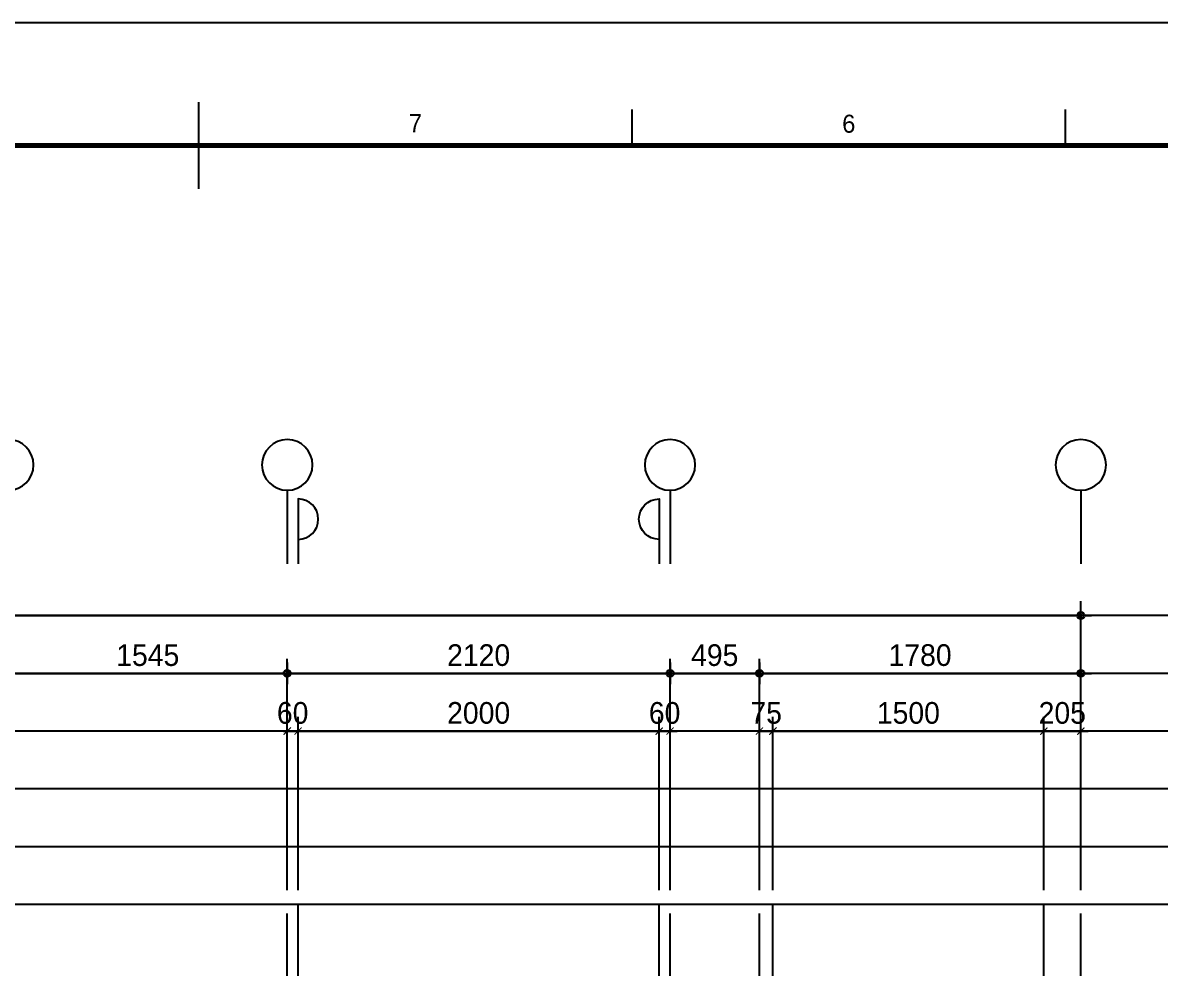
# Model space of a CAD drawing. Header units: millimetres. Extents: x 0 to 92204, y -190080 to 23760.
# Drawn here: x 15865 to 22165, y 18524 to 23760 of the extents above; entities that cross this region are included whole.
import ezdxf
from ezdxf.enums import TextEntityAlignment as Align

# ---------------------------------------------------------------- set-up
doc = ezdxf.new("R2010")
doc.units = ezdxf.units.MM
doc.header["$LTSCALE"] = 100
doc.linetypes.add('AUDIT_D_220706163347-0', pattern=[0])
doc.linetypes.add('CEN', pattern=[62, 60, -1, 0, -1])
doc.layers.get('defpoints').update_dxf_attribs({"color": 139})
for name, color, linetype in [('A-치수', 7, 'AUDIT_D_220706163347-0'), ('AA-BORD-FORM', 7, 'Continuous'), ('AA-BORD-TEXT', 3, 'Continuous'), ('AA-XXXX-DIMS', 7, 'Continuous'), ('CEN_CON', 1, 'CEN'), ('DIM', 7, 'AUDIT_D_220706163347-0')]:
    doc.layers.add(name, color=color, linetype=linetype)
doc.layers.add('AA-XXXX-MC', color=153, linetype='AUDIT_D_220706163347-0', plot=False)
doc.styles.add('HAUD01', font='Dotum.ttf')
doc.styles.add('맑은고딕', font='malgun.ttf', dxfattribs={"width": 0.9})
doc.dimstyles.new('DIM_40', dxfattribs={"dimscale": 40, "dimtxt": 3, "dimasz": 1, "dimexe": 2, "dimexo": 2, "dimgap": 1, "dimtad": 1, "dimdec": 0, "dimzin": 0, "dimdsep": 46, "dimtxsty": '맑은고딕', "dimblk1": 'DIMDOT', "dimblk2": 'DIMDOT', "dimsah": 1, "dimcen": 0.09, "dimdle": 2, "dimclrd": 7, "dimclre": 7, "dimclrt": 3, "dimadec": 0, "dimazin": 0, "dimtfac": 1, "dimtdec": 0, "dimtix": 1, "dimtmove": 2, "dimatfit": 3, "dimldrblk": 'DIMDOT', "dimfxl": 2, "dimtolj": 1, "dimtzin": 0, "dimarcsym": 0})
doc.dimstyles.new('MCDIM_40', dxfattribs={"dimscale": 40, "dimtxt": 3, "dimasz": 1, "dimexe": 2, "dimexo": 2, "dimgap": 1, "dimtad": 1, "dimdec": 0, "dimzin": 0, "dimdsep": 46, "dimtxsty": '맑은고딕', "dimblk1": 'ARCHTICK', "dimblk2": 'ARCHTICK', "dimsah": 1, "dimcen": 0.09, "dimdle": 2, "dimclrd": 7, "dimclre": 7, "dimclrt": 3, "dimadec": 0, "dimazin": 0, "dimtfac": 1, "dimtdec": 0, "dimtix": 1, "dimtmove": 2, "dimatfit": 3, "dimldrblk": 'ARCHTICK', "dimfxl": 1, "dimtolj": 1, "dimtzin": 0, "dimarcsym": 0})

# ---------------------------------------------------------------- blocks, each defined once
blk = doc.blocks.new('_ArchTick')
at = {"color": 0, "linetype": 'ByBlock', "const_width": 0.15}
blk.add_lwpolyline([(-0.5, -0.5), (0.5, 0.5)], dxfattribs=at)
blk = doc.blocks.new('*D2871')
at = {"layer": 'defpoints', "color": 0, "transparency": 16777216}
for p in [(17390, -3922.9), (17330, -4882.9), (17390, -4882.9)]:
    blk.add_point(p, dxfattribs=at)
at = {"layer": 'DIM', "color": 7, "lineweight": -2, "transparency": 16777216}
for p, q in [((17330, -4802.9), (17330, -3842.9)), ((17390, -4802.9), (17390, -3842.9)), ((17330, -3922.9), (17290, -3922.9)), ((17330, -3922.9), (17390, -3922.9)), ((17390, -3922.9), (17430, -3922.9))]:
    blk.add_line(p, q, dxfattribs=at)
at = {"layer": 'DIM', "color": 7, "lineweight": -2, "transparency": 16777216, "xscale": 40, "yscale": 40, "zscale": 40}
blk.add_blockref('_ArchTick', (17330, -3922.9), dxfattribs=at)
at = {"layer": 'DIM', "color": 7, "lineweight": -2, "transparency": 16777216, "xscale": 40, "yscale": 40, "zscale": 40, "rotation": 180}
blk.add_blockref('_ArchTick', (17390, -3922.9), dxfattribs=at)
at = {"layer": 'DIM', "color": 3, "transparency": 16777216, "insert": (17360, -3822.8), "char_height": 120, "attachment_point": 5, "style": 'HAUD01'}
blk.add_mtext('\\A1;60', dxfattribs=at)
blk = doc.blocks.new('*D2872')
at = {"layer": 'defpoints', "color": 0, "transparency": 16777216}
for p in [(19390, -3922.9), (17390, -4882.9), (19390, -4882.9)]:
    blk.add_point(p, dxfattribs=at)
at = {"layer": 'DIM', "color": 7, "lineweight": -2, "transparency": 16777216}
for p, q in [((17390, -4802.9), (17390, -3842.9)), ((19390, -4802.9), (19390, -3842.9)), ((17310, -3922.9), (19470, -3922.9))]:
    blk.add_line(p, q, dxfattribs=at)
at = {"layer": 'DIM', "color": 7, "lineweight": -2, "transparency": 16777216, "xscale": 40, "yscale": 40, "zscale": 40, "rotation": 180}
blk.add_blockref('_ArchTick', (17390, -3922.9), dxfattribs=at)
at = {"layer": 'DIM', "color": 7, "lineweight": -2, "transparency": 16777216, "xscale": 40, "yscale": 40, "zscale": 40}
blk.add_blockref('_ArchTick', (19390, -3922.9), dxfattribs=at)
at = {"layer": 'DIM', "color": 3, "transparency": 16777216, "insert": (18390, -3822.8), "char_height": 120, "attachment_point": 5, "style": 'HAUD01'}
blk.add_mtext('\\A1;2000', dxfattribs=at)
blk = doc.blocks.new('*D2873')
at = {"layer": 'defpoints', "color": 0, "transparency": 16777216}
for p in [(19450, -3922.9), (19390, -4882.9), (19450, -4882.9)]:
    blk.add_point(p, dxfattribs=at)
at = {"layer": 'DIM', "color": 7, "lineweight": -2, "transparency": 16777216}
for p, q in [((19390, -4802.9), (19390, -3842.9)), ((19450, -4802.9), (19450, -3842.9)), ((19390, -3922.9), (19350, -3922.9)), ((19390, -3922.9), (19450, -3922.9)), ((19450, -3922.9), (19490, -3922.9))]:
    blk.add_line(p, q, dxfattribs=at)
at = {"layer": 'DIM', "color": 7, "lineweight": -2, "transparency": 16777216, "xscale": 40, "yscale": 40, "zscale": 40}
blk.add_blockref('_ArchTick', (19390, -3922.9), dxfattribs=at)
at = {"layer": 'DIM', "color": 7, "lineweight": -2, "transparency": 16777216, "xscale": 40, "yscale": 40, "zscale": 40, "rotation": 180}
blk.add_blockref('_ArchTick', (19450, -3922.9), dxfattribs=at)
at = {"layer": 'DIM', "color": 3, "transparency": 16777216, "insert": (19420, -3822.8), "char_height": 120, "attachment_point": 5, "style": 'HAUD01'}
blk.add_mtext('\\A1;60', dxfattribs=at)
blk = doc.blocks.new('중심')
at = {"layer": 'DIM'}
blk.add_line((-350, 0), (0, 0), dxfattribs=at)
blk.add_circle((-470, 0), 120, dxfattribs=at)
blk = doc.blocks.new('DIMDOT')
at = {"layer": 'AA-XXXX-DIMS'}
for p, q in [((-1.5, 0), (1.5, 0)), ((0, -1.5), (0, 1.5))]:
    blk.add_line(p, q, dxfattribs=at)
for radius in [0.5, 0.25]:
    blk.add_circle((0, 0), radius, dxfattribs=at)
blk = doc.blocks.new('*D2999')
at = {"layer": 'defpoints', "color": 0, "transparency": 16777216}
for p in [(21725, -3282.9), (7695, -4882.9), (21725, -4882.9)]:
    blk.add_point(p, dxfattribs=at)
at = {"layer": 'DIM', "color": 7, "lineweight": -2, "transparency": 16777216}
for p, q in [((7695, -4802.9), (7695, -3202.9)), ((21725, -4802.9), (21725, -3202.9)), ((7735, -3282.9), (21685, -3282.9))]:
    blk.add_line(p, q, dxfattribs=at)
at = {"layer": 'DIM', "color": 7, "lineweight": -2, "transparency": 16777216, "xscale": 40, "yscale": 40, "zscale": 40, "rotation": 180}
blk.add_blockref('DIMDOT', (7695, -3282.9), dxfattribs=at)
at = {"layer": 'DIM', "color": 7, "lineweight": -2, "transparency": 16777216, "xscale": 40, "yscale": 40, "zscale": 40}
blk.add_blockref('DIMDOT', (21725, -3282.9), dxfattribs=at)
at = {"layer": 'DIM', "color": 3, "transparency": 16777216, "insert": (14710, -3182.8), "char_height": 120, "attachment_point": 5, "style": 'HAUD01'}
blk.add_mtext('\\A1;14030', dxfattribs=at)
blk = doc.blocks.new('*D3003')
at = {"layer": 'defpoints', "color": 0, "transparency": 16777216}
for p in [(17330, -3602.9), (15785, -4882.9), (17330, -4882.9)]:
    blk.add_point(p, dxfattribs=at)
at = {"layer": 'DIM', "color": 7, "lineweight": -2, "transparency": 16777216}
for p, q in [((15785, -4802.9), (15785, -3522.9)), ((17330, -4802.9), (17330, -3522.9)), ((15825, -3602.9), (17290, -3602.9))]:
    blk.add_line(p, q, dxfattribs=at)
at = {"layer": 'DIM', "color": 7, "lineweight": -2, "transparency": 16777216, "xscale": 40, "yscale": 40, "zscale": 40, "rotation": 180}
blk.add_blockref('DIMDOT', (15785, -3602.9), dxfattribs=at)
at = {"layer": 'DIM', "color": 7, "lineweight": -2, "transparency": 16777216, "xscale": 40, "yscale": 40, "zscale": 40}
blk.add_blockref('DIMDOT', (17330, -3602.9), dxfattribs=at)
at = {"layer": 'DIM', "color": 3, "transparency": 16777216, "insert": (16557.5, -3502.8), "char_height": 120, "attachment_point": 5, "style": 'HAUD01'}
blk.add_mtext('\\A1;1545', dxfattribs=at)
blk = doc.blocks.new('*D3004')
at = {"layer": 'defpoints', "color": 0, "transparency": 16777216}
for p in [(19450, -3602.9), (17330, -4882.9), (19450, -4882.9)]:
    blk.add_point(p, dxfattribs=at)
at = {"layer": 'DIM', "color": 7, "lineweight": -2, "transparency": 16777216}
for p, q in [((17330, -4802.9), (17330, -3522.9)), ((19450, -4802.9), (19450, -3522.9)), ((17370, -3602.9), (19410, -3602.9))]:
    blk.add_line(p, q, dxfattribs=at)
at = {"layer": 'DIM', "color": 7, "lineweight": -2, "transparency": 16777216, "xscale": 40, "yscale": 40, "zscale": 40, "rotation": 180}
blk.add_blockref('DIMDOT', (17330, -3602.9), dxfattribs=at)
at = {"layer": 'DIM', "color": 7, "lineweight": -2, "transparency": 16777216, "xscale": 40, "yscale": 40, "zscale": 40}
blk.add_blockref('DIMDOT', (19450, -3602.9), dxfattribs=at)
at = {"layer": 'DIM', "color": 3, "transparency": 16777216, "insert": (18390, -3502.8), "char_height": 120, "attachment_point": 5, "style": 'HAUD01'}
blk.add_mtext('\\A1;2120', dxfattribs=at)
blk = doc.blocks.new('*D3005')
at = {"layer": 'defpoints', "color": 0, "transparency": 16777216}
for p in [(19945, -3602.9), (19450, -4882.9), (19945, -4882.9)]:
    blk.add_point(p, dxfattribs=at)
at = {"layer": 'DIM', "color": 7, "lineweight": -2, "transparency": 16777216}
for p, q in [((19450, -4802.9), (19450, -3522.9)), ((19945, -4802.9), (19945, -3522.9)), ((19490, -3602.9), (19905, -3602.9))]:
    blk.add_line(p, q, dxfattribs=at)
at = {"layer": 'DIM', "color": 7, "lineweight": -2, "transparency": 16777216, "xscale": 40, "yscale": 40, "zscale": 40, "rotation": 180}
blk.add_blockref('DIMDOT', (19450, -3602.9), dxfattribs=at)
at = {"layer": 'DIM', "color": 7, "lineweight": -2, "transparency": 16777216, "xscale": 40, "yscale": 40, "zscale": 40}
blk.add_blockref('DIMDOT', (19945, -3602.9), dxfattribs=at)
at = {"layer": 'DIM', "color": 3, "transparency": 16777216, "insert": (19697.5, -3502.8), "char_height": 120, "attachment_point": 5, "style": 'HAUD01'}
blk.add_mtext('\\A1;495', dxfattribs=at)
blk = doc.blocks.new('*D3006')
at = {"layer": 'defpoints', "color": 0, "transparency": 16777216}
for p in [(21725, -3602.9), (19945, -4882.9), (21725, -4882.9)]:
    blk.add_point(p, dxfattribs=at)
at = {"layer": 'DIM', "color": 7, "lineweight": -2, "transparency": 16777216}
for p, q in [((19945, -4802.9), (19945, -3522.9)), ((21725, -4802.9), (21725, -3522.9)), ((19985, -3602.9), (21685, -3602.9))]:
    blk.add_line(p, q, dxfattribs=at)
at = {"layer": 'DIM', "color": 7, "lineweight": -2, "transparency": 16777216, "xscale": 40, "yscale": 40, "zscale": 40, "rotation": 180}
blk.add_blockref('DIMDOT', (19945, -3602.9), dxfattribs=at)
at = {"layer": 'DIM', "color": 7, "lineweight": -2, "transparency": 16777216, "xscale": 40, "yscale": 40, "zscale": 40}
blk.add_blockref('DIMDOT', (21725, -3602.9), dxfattribs=at)
at = {"layer": 'DIM', "color": 3, "transparency": 16777216, "insert": (20835, -3502.8), "char_height": 120, "attachment_point": 5, "style": 'HAUD01'}
blk.add_mtext('\\A1;1780', dxfattribs=at)
blk = doc.blocks.new('*D2493')
at = {"layer": 'defpoints', "color": 0, "transparency": 16777216}
for p in [(20020, -3922.9), (19945, -4882.9), (20020, -4882.9)]:
    blk.add_point(p, dxfattribs=at)
at = {"layer": 'DIM', "color": 7, "lineweight": -2, "transparency": 16777216}
for p, q in [((19945, -4802.9), (19945, -3842.9)), ((20020, -4802.9), (20020, -3842.9)), ((19945, -3922.9), (19905, -3922.9)), ((19945, -3922.9), (20020, -3922.9)), ((20020, -3922.9), (20060, -3922.9))]:
    blk.add_line(p, q, dxfattribs=at)
at = {"layer": 'DIM', "color": 7, "lineweight": -2, "transparency": 16777216, "xscale": 40, "yscale": 40, "zscale": 40}
blk.add_blockref('_ArchTick', (19945, -3922.9), dxfattribs=at)
at = {"layer": 'DIM', "color": 7, "lineweight": -2, "transparency": 16777216, "xscale": 40, "yscale": 40, "zscale": 40, "rotation": 180}
blk.add_blockref('_ArchTick', (20020, -3922.9), dxfattribs=at)
at = {"layer": 'DIM', "color": 3, "transparency": 16777216, "insert": (19982.5, -3822.8), "char_height": 120, "attachment_point": 5, "style": 'HAUD01'}
blk.add_mtext('\\A1;75', dxfattribs=at)
blk = doc.blocks.new('*D2494')
at = {"layer": 'defpoints', "color": 0, "transparency": 16777216}
for p in [(21520, -3922.9), (20020, -4882.9), (21520, -4882.9)]:
    blk.add_point(p, dxfattribs=at)
at = {"layer": 'DIM', "color": 7, "lineweight": -2, "transparency": 16777216}
for p, q in [((20020, -4802.9), (20020, -3842.9)), ((21520, -4802.9), (21520, -3842.9)), ((19940, -3922.9), (21600, -3922.9))]:
    blk.add_line(p, q, dxfattribs=at)
at = {"layer": 'DIM', "color": 7, "lineweight": -2, "transparency": 16777216, "xscale": 40, "yscale": 40, "zscale": 40, "rotation": 180}
blk.add_blockref('_ArchTick', (20020, -3922.9), dxfattribs=at)
at = {"layer": 'DIM', "color": 7, "lineweight": -2, "transparency": 16777216, "xscale": 40, "yscale": 40, "zscale": 40}
blk.add_blockref('_ArchTick', (21520, -3922.9), dxfattribs=at)
at = {"layer": 'DIM', "color": 3, "transparency": 16777216, "insert": (20770, -3822.8), "char_height": 120, "attachment_point": 5, "style": 'HAUD01'}
blk.add_mtext('\\A1;1500', dxfattribs=at)
blk = doc.blocks.new('*D2495')
at = {"layer": 'defpoints', "color": 0, "transparency": 16777216}
for p in [(21725, -3922.9), (21520, -4882.9), (21725, -4882.9)]:
    blk.add_point(p, dxfattribs=at)
at = {"layer": 'DIM', "color": 7, "lineweight": -2, "transparency": 16777216}
for p, q in [((21520, -4802.9), (21520, -3842.9)), ((21725, -4802.9), (21725, -3842.9)), ((21520, -3922.9), (21480, -3922.9)), ((21520, -3922.9), (21725, -3922.9)), ((21725, -3922.9), (21765, -3922.9))]:
    blk.add_line(p, q, dxfattribs=at)
at = {"layer": 'DIM', "color": 7, "lineweight": -2, "transparency": 16777216, "xscale": 40, "yscale": 40, "zscale": 40}
blk.add_blockref('_ArchTick', (21520, -3922.9), dxfattribs=at)
at = {"layer": 'DIM', "color": 7, "lineweight": -2, "transparency": 16777216, "xscale": 40, "yscale": 40, "zscale": 40, "rotation": 180}
blk.add_blockref('_ArchTick', (21725, -3922.9), dxfattribs=at)
at = {"layer": 'DIM', "color": 3, "transparency": 16777216, "insert": (21622.5, -3822.8), "char_height": 120, "attachment_point": 5, "style": 'HAUD01'}
blk.add_mtext('\\A1;205', dxfattribs=at)
blk = doc.blocks.new('XR-FORM 청주월명')
at = {"layer": 'AA-BORD-FORM', "color": 2}
for p, q in [((421, 571), (421, 583)), ((481, 577), (481, 582)), ((541, 577), (541, 582))]:
    blk.add_line(p, q, dxfattribs=at)
at = {"layer": 'AA-BORD-FORM', "color": 1}
blk.add_lwpolyline([(0, 0), (841, 0), (841, 594), (0, 594)], close=True, dxfattribs=at)
at = {"layer": 'AA-BORD-FORM', "color": 2, "const_width": 0.682}
blk.add_lwpolyline([(21, 17), (21, 577), (821, 577), (821, 17)], close=True, dxfattribs=at)
at = {"layer": 'AA-BORD-TEXT', "color": 7, "style": 'HAUD01'}
for s, p in [('7', (451, 580.1)), ('6', (511, 580.02))]:
    blk.add_text(s, height=2.5, dxfattribs=at).set_placement(p, align=Align.MIDDLE_CENTER)
blk = doc.blocks.new('DIM-1108')
at = {"layer": 'DIM'}
for points in [[(17390, -2861.1, 1), (17390, -2637.1), (17390, -2997.1)], [(19390, -2861.1, -1), (19390, -2637.1), (19390, -2997.1)]]:
    blk.add_lwpolyline(points, format="xyb", dxfattribs=at)
at = {"layer": 'A-치수', "xscale": -1.166666666666676, "yscale": 1.166666666666676, "zscale": 1.166666666666666, "rotation": 90}
for p in [(15785, -2997.1), (17330, -2997.1), (19450, -2997.1), (21725, -2997.1)]:
    blk.add_blockref('중심', p, dxfattribs=at)
at = {"layer": 'DIM'}
for base, p1, p2, dimstyle, override, picture, middle in [((21725, -3282.9), (7695, -4882.9), (21725, -4882.9), 'DIM_40', {"dimscale": 40, "dimtxsty": 'HAUD01'}, '*D2999', (14710, -3182.8)), ((17330, -3602.9), (15785, -4882.9), (17330, -4882.9), 'DIM_40', {"dimscale": 40, "dimtxsty": 'HAUD01'}, '*D3003', (16557.5, -3502.8)), ((19450, -3602.9), (17330, -4882.9), (19450, -4882.9), 'DIM_40', {"dimscale": 40, "dimtxsty": 'HAUD01'}, '*D3004', (18390, -3502.8)), ((19945, -3602.9), (19450, -4882.9), (19945, -4882.9), 'DIM_40', {"dimscale": 40, "dimtxsty": 'HAUD01'}, '*D3005', (19697.5, -3502.8)), ((21725, -3602.9), (19945, -4882.9), (21725, -4882.9), 'DIM_40', {"dimscale": 40, "dimtxsty": 'HAUD01'}, '*D3006', (20835, -3502.8)), ((17390, -3922.9), (17330, -4882.9), (17390, -4882.9), 'MCDIM_40', {"dimtxsty": 'HAUD01'}, '*D2871', (17360, -3822.8)), ((19390, -3922.9), (17390, -4882.9), (19390, -4882.9), 'MCDIM_40', {"dimtxsty": 'HAUD01'}, '*D2872', (18390, -3822.8)), ((19450, -3922.9), (19390, -4882.9), (19450, -4882.9), 'MCDIM_40', {"dimtxsty": 'HAUD01'}, '*D2873', (19420, -3822.8)), ((20020, -3922.9), (19945, -4882.9), (20020, -4882.9), 'MCDIM_40', {"dimtxsty": 'HAUD01'}, '*D2493', (19982.5, -3822.8)), ((21520, -3922.9), (20020, -4882.9), (21520, -4882.9), 'MCDIM_40', {"dimtxsty": 'HAUD01'}, '*D2494', (20770, -3822.8)), ((21725, -3922.9), (21520, -4882.9), (21725, -4882.9), 'MCDIM_40', {"dimtxsty": 'HAUD01'}, '*D2495', (21622.5, -3822.8))]:
    dim = blk.add_linear_dim(base=base, p1=p1, p2=p2, dimstyle=dimstyle, override=override, dxfattribs=at)
    dim.commit()
    dim.dimension.update_dxf_attribs({"geometry": picture, "text_midpoint": middle})

msp = doc.modelspace()

# ---------------------------------------------------------------- linework, layer by layer
at = {"layer": 'AA-XXXX-MC'}
for p, q in [((17390, 12827.1), (17390, 18877.1)), ((19390, 12827.1), (19390, 18877.1)), ((20020, 12827.1), (20020, 18877.1)), ((21520, 12827.1), (21520, 18877.1))]:
    msp.add_line(p, q, dxfattribs=at)
at = {"layer": 'CEN_CON'}
for p, q in [((17330, 12827.1), (17330, 18877.1)), ((19450, 12827.1), (19450, 18877.1)), ((19945, 12827.1), (19945, 18877.1)), ((21725, 12827.1), (21725, 18877.1))]:
    msp.add_line(p, q, dxfattribs=at)
at = {"layer": 'defpoints'}
for points in [[(24657.2, 20477.1), (5490, 20477.1), (5490, 3902.1), (24657.2, 3902.1)], [(24337.2, 20157.1), (5810, 20157.1), (5810, 4222.1), (24337.2, 4222.1)], [(24017.2, 19837.1), (6130, 19837.1), (6130, 4542.1), (24017.2, 4542.1)], [(23697.2, 19517.1), (6450, 19517.1), (6450, 4862.1), (23697.2, 4862.1)], [(23377.2, 19197.1), (6770, 19197.1), (6770, 5182.1), (23377.2, 5182.1)], [(23057.2, 18877.1), (7090, 18877.1), (7090, 5502.1), (23057.2, 5502.1)]]:
    msp.add_lwpolyline(points, close=True, dxfattribs=at)

# ---------------------------------------------------------------- block references
at = {"xscale": 40, "yscale": 40, "zscale": 40}
msp.add_blockref('XR-FORM 청주월명', (0, 0), dxfattribs=at)
msp.add_blockref('DIM-1108', (0, 23760))

doc.saveas('drawing.dxf')
